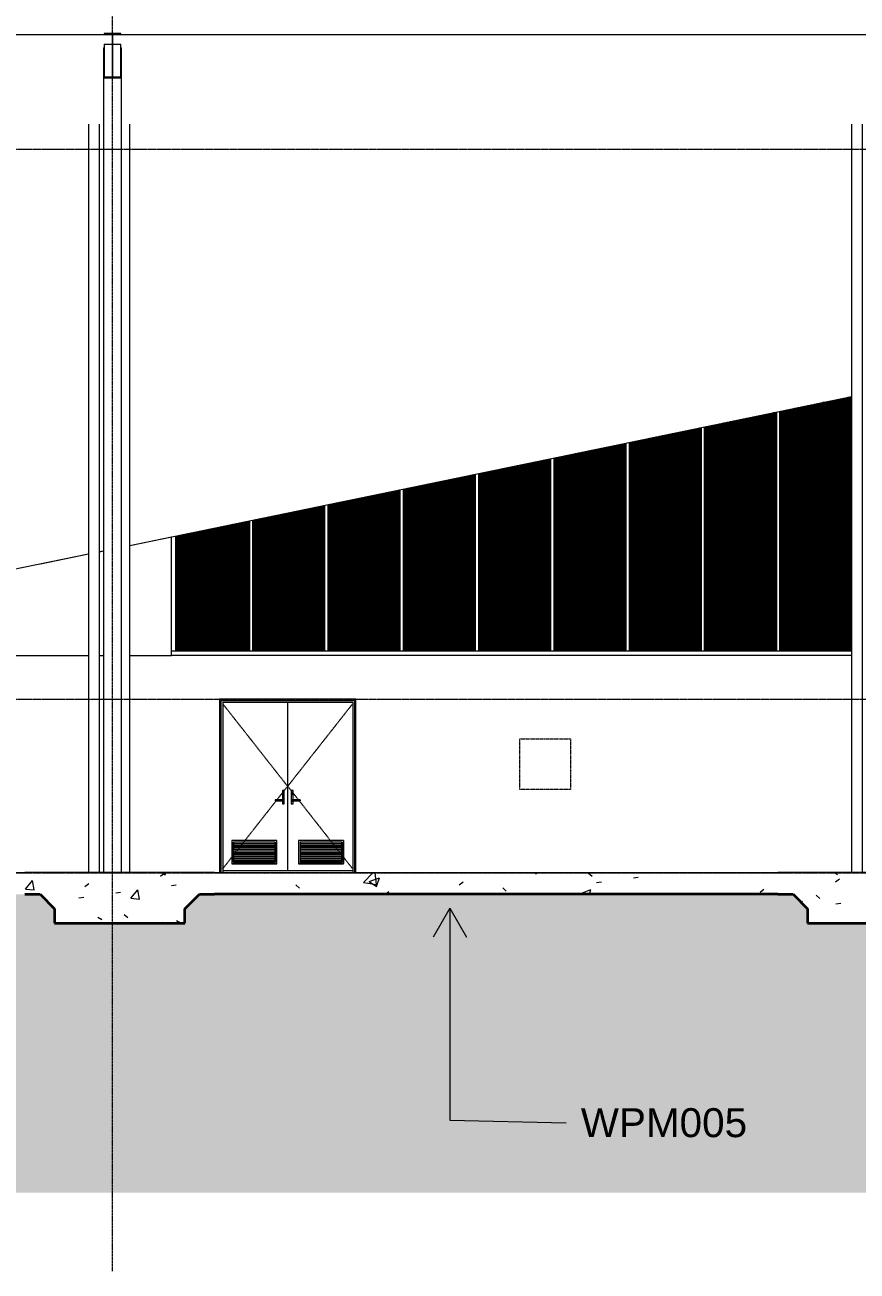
# Model space of a CAD drawing. Header units: millimetres. Extents: x 900982 to 1200730, y -305 to 27743.
# Drawn here: x 1146126 to 1157621, y -305 to 16915 of the extents above; entities that cross this region are included whole.
import ezdxf

# ---------------------------------------------------------------- set-up
doc = ezdxf.new("R2010")
doc.units = ezdxf.units.MM
for name, pattern in [('AEC_Center', [24, 12, -4, 4, -4]), ('Dash Small', [9, 3, -1.5, 3, -1.5]), ('Grid Line', [21, 12, -3, 3, -3]), ('Hidden', [6, 4, -2])]:
    doc.linetypes.add(name, pattern=pattern)
for name, color, linetype, lineweight in [('A-DETL', 90, 'Continuous', 18), ('A-DETL-GENF', 92, 'Continuous', 5), ('A-DOOR', 31, 'Continuous', 5), ('A-DOOR-FRAM', 31, 'Continuous', 5), ('A-FLOR', 192, 'Continuous', 5), ('A-FLOR-LEVL', 51, 'Continuous', 5), ('A-FLOR-PATT', 8, 'Continuous', 15), ('A-GENM', 13, 'Continuous', 5), ('A-GLAZ-CURT', 52, 'Continuous', 5), ('A-GLAZ-CWMG', 51, 'Continuous', 5), ('A-ROOF', 132, 'Continuous', 5), ('A-WALL', 113, 'Continuous', 5), ('A-WALL-PATT', 111, 'Continuous', 13), ('G-ANNO-TEXT', 231, 'Continuous', 5), ('P-SANR-FIXT', 6, 'Continuous', 5), ('P-SANR-FIXT-HDLN', 131, 'Hidden', 5), ('S-BEAM', 12, 'Continuous', 5), ('S-COLS', 52, 'Continuous', 5), ('S-GRID', 1, 'Continuous', 5)]:
    doc.layers.add(name, color=color, linetype=linetype, lineweight=lineweight)
doc.styles.add('Arial_1', font='arial.ttf', dxfattribs={"height": 400})
pattern_1 = [(50, (1073539.1, 9820.3), (1457.472, -127.512), [152.4, -1676.4]), (355, (1073539.1, 9820.3), (-281.942, 1528.454), [121.92, -1341.12]), (100.451, (1073660.5, 9809.7), (1175.541, 1400.933), [129.52, -1424.72]), (46.184, (1073539, 10226.7), (2168.632, -336.342), [228.6, -2514.6]), (96.636, (1073719.8, 10198.7), (1899.22, 1979.42), [194.28, -2137.08]), (351.184, (1073539, 10226.7), (1899.24, 1979.4), [182.88, -2011.68]), (21, (1073742.3, 10125.1), (1212.915, -818.121), [152.4, -1676.4]), (326, (1073742.3, 10125.1), (494.417, 1473.504), [121.92, -1341.12]), (71.451, (1073843.4, 10056.9), (1707.337, 655.37), [129.52, -1424.72]), (37.5, (1073539.1, 9820.3), (24.7094, 676.4402), [67.056, -1257.808, 67.056, -2640.584]), (37.5, (1073539.1, 9820.3), (24.7094, 676.4402), [-1391.92, -1294.384, 67.056, -1279.144]), (7.5, (1073539.1, 9820.3), (534.558, 801.444), [67.056, -709.168, 67.056, -1227.328, -513.08]), (7.5, (1073539.1, 9820.3), (534.558, 801.444), [-2070.608, 67.056, -446.024]), (327.5, (1073085.94, 9820.3), (1084.7275, -45.8312), [67.056, -440.944, 67.056, -3621.024]), (327.5, (1073085.94, 9820.3), (1084.7275, -45.8312), [-575.056, -1517.904, 67.056, -2036.064]), (317.5, (1072882.7, 9820.3), (1185.035, 203.414), [67.056, -593.344, 67.056, -985.52, -1493.52]), (317.5, (1072882.7, 9820.3), (1185.035, 203.414), [-1712.976, 67.056, -1426.464])]

# ---------------------------------------------------------------- blocks, each defined once
blk = doc.blocks.new('SHS-Square Hollow Section-Column - 250x250xSHS-2929213-SECTION - GRIDS 2B')
at = {"layer": 'S-COLS', "linetype": 'Hidden'}
for p, q in [((-1592188, 5202), (-1592188, 16600)), ((-1591948, 16600), (-1591948, 5202))]:
    blk.add_line(p, q, dxfattribs=at)
blk = doc.blocks.new('Structural Framing 24 - Structural Framing 1-1264814-SECTION - GRIDS 2B')
at = {"layer": 'S-BEAM', "lineweight": 13}
for p, q in [((-1591953, 16797), (-1592183, 16797)), ((-1592183, 16797), (-1592183, 16787)), ((-1592183, 16787), (-1592073, 16787)), ((-1592073, 16787), (-1592073, 16195)), ((-1592063, 16195), (-1592063, 16787)), ((-1592063, 16787), (-1591953, 16787)), ((-1591953, 16787), (-1591953, 16797)), ((-1592073, 16195), (-1592183, 16195)), ((-1592183, 16195), (-1592183, 16185)), ((-1591953, 16195), (-1592063, 16195)), ((-1591953, 16185), (-1591953, 16195)), ((-1592183, 16185), (-1591953, 16185))]:
    blk.add_line(p, q, dxfattribs=at)
at = {"layer": 'S-BEAM'}
for p, q in [((-1592183, 16648), (-1592073, 16648)), ((-1592183, 16648), (-1592183, 16195)), ((-1592063, 16648), (-1591953, 16648)), ((-1591953, 16195), (-1591953, 16648))]:
    blk.add_line(p, q, dxfattribs=at)
blk = doc.blocks.new('Downpipe - Straight - 01 - 150D-V124-SECTION - GRIDS 2B')
at = {"layer": 'P-SANR-FIXT'}
blk.add_line((-1591829, 5202), (-1591829, 15546), dxfattribs=at)
blk = doc.blocks.new('Plumbing_FHR_AAA - 500mm Dia x 240mm D-1557692-SECTION - GRIDS 2B')
at = {"layer": 'P-SANR-FIXT-HDLN'}
for p, q in [((-1586442, 7050), (-1585742, 7050)), ((-1586442, 6350), (-1586442, 7050)), ((-1585742, 7050), (-1585742, 6350)), ((-1585742, 6350), (-1586442, 6350))]:
    blk.add_line(p, q, dxfattribs=at)
blk = doc.blocks.new('X_Door-Panel-Hinge-Standard - Standard-958284-SECTION - GRIDS 2B')
at = {"layer": 'A-DOOR', "linetype": 'Dash Small'}
for p, q in [((-1589649, 6395), (-1590546, 7536)), ((-1589696, 6335), (-1589649, 6395)), ((-1589797, 6207), (-1589722, 6302)), ((-1590546, 5254), (-1589807, 6194))]:
    blk.add_line(p, q, dxfattribs=at)
at = {"layer": 'A-DOOR'}
for p, q in [((-1589649, 7555), (-1589649, 5225)), ((-1590417, 5643), (-1590419, 5645)), ((-1590419, 5645), (-1590419, 5325)), ((-1589799, 5645), (-1590419, 5645)), ((-1590417, 5327), (-1590417, 5643)), ((-1589801, 5643), (-1590417, 5643)), ((-1590397, 5623), (-1590397, 5347)), ((-1589821, 5623), (-1590397, 5623)), ((-1590395, 5601), (-1590395, 5623)), ((-1590395, 5598), (-1590395, 5601)), ((-1589823, 5601), (-1590395, 5601)), ((-1590395, 5576), (-1590395, 5598)), ((-1589823, 5598), (-1590395, 5598)), ((-1590395, 5573), (-1590395, 5576)), ((-1589823, 5576), (-1590395, 5576)), ((-1589823, 5573), (-1590395, 5573)), ((-1590395, 5551), (-1590395, 5573)), ((-1590395, 5548), (-1590395, 5551)), ((-1589823, 5551), (-1590395, 5551)), ((-1589823, 5548), (-1590395, 5548)), ((-1590395, 5525), (-1590395, 5548)), ((-1590395, 5522), (-1590395, 5525)), ((-1589823, 5525), (-1590395, 5525)), ((-1589823, 5522), (-1590395, 5522)), ((-1590395, 5500), (-1590395, 5522)), ((-1589823, 5623), (-1589823, 5601)), ((-1589823, 5601), (-1589823, 5598)), ((-1589823, 5598), (-1589823, 5576)), ((-1589823, 5576), (-1589823, 5573)), ((-1589823, 5573), (-1589823, 5551)), ((-1589823, 5551), (-1589823, 5548)), ((-1589823, 5548), (-1589823, 5525)), ((-1589823, 5525), (-1589823, 5522)), ((-1589823, 5522), (-1589823, 5500)), ((-1589821, 5347), (-1589821, 5623)), ((-1589799, 5645), (-1589801, 5643)), ((-1589801, 5643), (-1589801, 5327)), ((-1589799, 5325), (-1589799, 5645)), ((-1590397, 5347), (-1589821, 5347)), ((-1590395, 5497), (-1590395, 5500)), ((-1589823, 5500), (-1590395, 5500)), ((-1589823, 5497), (-1590395, 5497)), ((-1590395, 5475), (-1590395, 5497)), ((-1590395, 5472), (-1590395, 5475)), ((-1589823, 5475), (-1590395, 5475)), ((-1589823, 5472), (-1590395, 5472)), ((-1590395, 5450), (-1590395, 5472)), ((-1590395, 5447), (-1590395, 5450)), ((-1589823, 5450), (-1590395, 5450)), ((-1589823, 5447), (-1590395, 5447)), ((-1590395, 5425), (-1590395, 5447)), ((-1590395, 5422), (-1590395, 5425)), ((-1589823, 5425), (-1590395, 5425)), ((-1589823, 5422), (-1590395, 5422)), ((-1590395, 5399), (-1590395, 5422)), ((-1590395, 5396), (-1590395, 5399)), ((-1589823, 5399), (-1590395, 5399)), ((-1589823, 5396), (-1590395, 5396)), ((-1590395, 5374), (-1590395, 5396)), ((-1590395, 5371), (-1590395, 5374)), ((-1589823, 5374), (-1590395, 5374)), ((-1589823, 5371), (-1590395, 5371)), ((-1590395, 5349), (-1590395, 5371)), ((-1589823, 5349), (-1590395, 5349)), ((-1589823, 5500), (-1589823, 5497)), ((-1589823, 5497), (-1589823, 5475)), ((-1589823, 5475), (-1589823, 5472)), ((-1589823, 5472), (-1589823, 5450)), ((-1589823, 5450), (-1589823, 5447)), ((-1589823, 5447), (-1589823, 5425)), ((-1589823, 5425), (-1589823, 5422)), ((-1589823, 5422), (-1589823, 5399)), ((-1589823, 5399), (-1589823, 5396)), ((-1589823, 5396), (-1589823, 5374)), ((-1589823, 5374), (-1589823, 5371)), ((-1589823, 5371), (-1589823, 5349)), ((-1589649, 5225), (-1590546, 5225)), ((-1590417, 5327), (-1590419, 5325)), ((-1590419, 5325), (-1589799, 5325)), ((-1589801, 5327), (-1590417, 5327)), ((-1589801, 5327), (-1589799, 5325))]:
    blk.add_line(p, q, dxfattribs=at)
blk = doc.blocks.new('X_Door-Panel-Hinge-Standard - Standard-958351-SECTION - GRIDS 2B')
at = {"layer": 'A-DOOR'}
for p, q in [((-1589647, 5225), (-1589647, 7555)), ((-1589495, 5643), (-1589497, 5645)), ((-1589497, 5645), (-1589497, 5325)), ((-1588877, 5645), (-1589497, 5645)), ((-1589495, 5327), (-1589495, 5643)), ((-1588879, 5643), (-1589495, 5643)), ((-1589475, 5623), (-1589475, 5347)), ((-1588899, 5623), (-1589475, 5623)), ((-1589473, 5601), (-1589473, 5623)), ((-1589473, 5598), (-1589473, 5601)), ((-1588901, 5601), (-1589473, 5601)), ((-1589473, 5576), (-1589473, 5598)), ((-1588901, 5598), (-1589473, 5598)), ((-1589473, 5573), (-1589473, 5576)), ((-1588901, 5576), (-1589473, 5576)), ((-1588901, 5573), (-1589473, 5573)), ((-1589473, 5551), (-1589473, 5573)), ((-1589473, 5548), (-1589473, 5551)), ((-1588901, 5551), (-1589473, 5551)), ((-1588901, 5548), (-1589473, 5548)), ((-1589473, 5525), (-1589473, 5548)), ((-1589473, 5522), (-1589473, 5525)), ((-1588901, 5525), (-1589473, 5525)), ((-1588901, 5522), (-1589473, 5522)), ((-1589473, 5500), (-1589473, 5522)), ((-1588901, 5623), (-1588901, 5601)), ((-1588901, 5601), (-1588901, 5598)), ((-1588901, 5598), (-1588901, 5576)), ((-1588901, 5576), (-1588901, 5573)), ((-1588901, 5573), (-1588901, 5551)), ((-1588901, 5551), (-1588901, 5548)), ((-1588901, 5548), (-1588901, 5525)), ((-1588901, 5525), (-1588901, 5522)), ((-1588901, 5522), (-1588901, 5500)), ((-1588899, 5347), (-1588899, 5623)), ((-1588877, 5645), (-1588879, 5643)), ((-1588879, 5643), (-1588879, 5327)), ((-1588877, 5325), (-1588877, 5645)), ((-1589475, 5347), (-1588899, 5347)), ((-1589473, 5497), (-1589473, 5500)), ((-1588901, 5500), (-1589473, 5500)), ((-1588901, 5497), (-1589473, 5497)), ((-1589473, 5475), (-1589473, 5497)), ((-1589473, 5472), (-1589473, 5475)), ((-1588901, 5475), (-1589473, 5475)), ((-1588901, 5472), (-1589473, 5472)), ((-1589473, 5450), (-1589473, 5472)), ((-1589473, 5447), (-1589473, 5450)), ((-1588901, 5450), (-1589473, 5450)), ((-1588901, 5447), (-1589473, 5447)), ((-1589473, 5425), (-1589473, 5447)), ((-1589473, 5422), (-1589473, 5425)), ((-1588901, 5425), (-1589473, 5425)), ((-1588901, 5422), (-1589473, 5422)), ((-1589473, 5399), (-1589473, 5422)), ((-1589473, 5396), (-1589473, 5399)), ((-1588901, 5399), (-1589473, 5399)), ((-1588901, 5396), (-1589473, 5396)), ((-1589473, 5374), (-1589473, 5396)), ((-1589473, 5371), (-1589473, 5374)), ((-1588901, 5374), (-1589473, 5374)), ((-1588901, 5371), (-1589473, 5371)), ((-1589473, 5349), (-1589473, 5371)), ((-1588901, 5349), (-1589473, 5349)), ((-1588901, 5500), (-1588901, 5497)), ((-1588901, 5497), (-1588901, 5475)), ((-1588901, 5475), (-1588901, 5472)), ((-1588901, 5472), (-1588901, 5450)), ((-1588901, 5450), (-1588901, 5447)), ((-1588901, 5447), (-1588901, 5425)), ((-1588901, 5425), (-1588901, 5422)), ((-1588901, 5422), (-1588901, 5399)), ((-1588901, 5399), (-1588901, 5396)), ((-1588901, 5396), (-1588901, 5374)), ((-1588901, 5374), (-1588901, 5371)), ((-1588901, 5371), (-1588901, 5349)), ((-1588750, 5225), (-1589647, 5225)), ((-1589497, 5325), (-1589495, 5327)), ((-1589497, 5325), (-1588877, 5325)), ((-1588879, 5327), (-1589495, 5327)), ((-1588877, 5325), (-1588879, 5327))]:
    blk.add_line(p, q, dxfattribs=at)
at = {"layer": 'A-DOOR', "linetype": 'Dash Small'}
for p, q in [((-1589647, 6395), (-1588749, 7536)), ((-1589599, 6335), (-1589647, 6395)), ((-1589499, 6207), (-1589574, 6302)), ((-1588750, 5254), (-1589488, 6194))]:
    blk.add_line(p, q, dxfattribs=at)
blk = doc.blocks.new('X_Door-Frame-Metal - Standard-2852210-SECTION - GRIDS 2B')
at = {"layer": 'A-DOOR-FRAM'}
for p, q in [((-1590591, 7600), (-1590591, 5200)), ((-1588705, 7600), (-1590591, 7600)), ((-1590571, 7580), (-1590571, 5200)), ((-1590571, 7580), (-1588725, 7580)), ((-1588725, 7580), (-1588725, 5200)), ((-1588705, 5200), (-1588705, 7600)), ((-1590546, 7555), (-1590546, 5200)), ((-1590546, 7555), (-1588750, 7555)), ((-1588750, 7555), (-1588750, 5200))]:
    blk.add_line(p, q, dxfattribs=at)
blk = doc.blocks.new('X_Door-Handle-Lockwood 4800 Series Lever - Standard-764996-SECTION - GRIDS 2B')
at = {"layer": 'A-DOOR'}
for p, q in [((-1589736, 6208), (-1589787, 6208)), ((-1589722, 6334), (-1589722, 6208)), ((-1589697, 6335), (-1589721, 6335)), ((-1589719, 6303), (-1589719, 6291)), ((-1589699, 6291), (-1589699, 6303)), ((-1589696, 6151), (-1589696, 6334)), ((-1589787, 6192), (-1589736, 6192)), ((-1589722, 6192), (-1589722, 6151)), ((-1589721, 6150), (-1589697, 6150))]:
    blk.add_line(p, q, dxfattribs=at)
at = {"layer": 'A-DOOR', "flags": 128}
for points in [[(-1589787, 6208), (-1589788, 6208), (-1589789, 6208), (-1589790, 6208), (-1589791, 6208), (-1589792, 6208), (-1589793, 6208), (-1589794, 6208), (-1589795, 6208), (-1589796, 6208), (-1589797, 6208), (-1589798, 6208), (-1589799, 6208), (-1589800, 6208), (-1589801, 6208), (-1589802, 6208), (-1589803, 6208), (-1589804, 6208), (-1589804, 6208), (-1589805, 6208), (-1589806, 6208), (-1589807, 6208), (-1589807, 6208), (-1589808, 6208), (-1589809, 6208), (-1589809, 6208), (-1589810, 6208), (-1589810, 6208), (-1589811, 6208), (-1589811, 6208), (-1589812, 6208), (-1589812, 6208), (-1589813, 6208), (-1589813, 6208), (-1589813, 6208), (-1589813, 6208), (-1589813, 6208), (-1589814, 6208), (-1589814, 6208), (-1589814, 6208)], [(-1589709, 6208), (-1589709, 6208), (-1589709, 6208), (-1589709, 6208), (-1589709, 6208), (-1589709, 6208), (-1589709, 6208), (-1589710, 6208), (-1589710, 6208), (-1589710, 6208), (-1589711, 6208), (-1589711, 6208), (-1589712, 6208), (-1589712, 6208), (-1589713, 6208), (-1589713, 6208), (-1589714, 6208), (-1589715, 6208), (-1589715, 6208), (-1589716, 6208), (-1589717, 6208), (-1589718, 6208), (-1589718, 6208), (-1589719, 6208), (-1589720, 6208), (-1589721, 6208), (-1589722, 6208), (-1589723, 6208), (-1589724, 6208), (-1589725, 6208), (-1589726, 6208), (-1589727, 6208), (-1589728, 6208), (-1589729, 6208), (-1589730, 6208), (-1589731, 6208), (-1589732, 6208), (-1589733, 6208), (-1589734, 6208), (-1589735, 6208), (-1589736, 6208)], [(-1589709, 6208), (-1589708, 6208), (-1589708, 6208), (-1589708, 6208), (-1589707, 6208), (-1589707, 6208), (-1589707, 6208), (-1589706, 6208), (-1589706, 6208), (-1589706, 6207), (-1589706, 6207), (-1589705, 6207), (-1589705, 6207), (-1589705, 6207), (-1589704, 6207), (-1589704, 6207), (-1589704, 6206), (-1589704, 6206), (-1589703, 6206), (-1589703, 6206), (-1589703, 6206), (-1589703, 6205), (-1589702, 6205), (-1589702, 6205), (-1589702, 6205), (-1589702, 6204), (-1589702, 6204), (-1589702, 6204), (-1589701, 6203), (-1589701, 6203), (-1589701, 6203), (-1589701, 6203), (-1589701, 6202), (-1589701, 6202), (-1589701, 6202), (-1589701, 6201), (-1589701, 6201), (-1589701, 6201), (-1589701, 6200), (-1589701, 6200), (-1589701, 6200)], [(-1589701, 6200), (-1589701, 6200), (-1589701, 6199), (-1589701, 6199), (-1589701, 6199), (-1589701, 6198), (-1589701, 6198), (-1589701, 6198), (-1589701, 6197), (-1589701, 6197), (-1589701, 6197), (-1589701, 6197), (-1589702, 6196), (-1589702, 6196), (-1589702, 6196), (-1589702, 6195), (-1589702, 6195), (-1589702, 6195), (-1589703, 6195), (-1589703, 6194), (-1589703, 6194), (-1589703, 6194), (-1589704, 6194), (-1589704, 6194), (-1589704, 6193), (-1589704, 6193), (-1589705, 6193), (-1589705, 6193), (-1589705, 6193), (-1589705, 6193), (-1589706, 6193), (-1589706, 6192), (-1589706, 6192), (-1589707, 6192), (-1589707, 6192), (-1589707, 6192), (-1589708, 6192), (-1589708, 6192), (-1589708, 6192), (-1589709, 6192), (-1589709, 6192)], [(-1589814, 6192), (-1589814, 6192), (-1589814, 6192), (-1589813, 6192), (-1589813, 6192), (-1589813, 6192), (-1589813, 6192), (-1589813, 6192), (-1589812, 6192), (-1589812, 6192), (-1589812, 6192), (-1589811, 6192), (-1589811, 6192), (-1589810, 6192), (-1589810, 6192), (-1589809, 6192), (-1589808, 6192), (-1589808, 6192), (-1589807, 6192), (-1589806, 6192), (-1589805, 6192), (-1589805, 6192), (-1589804, 6192), (-1589803, 6192), (-1589802, 6192), (-1589801, 6192), (-1589800, 6192), (-1589799, 6192), (-1589798, 6192), (-1589797, 6192), (-1589796, 6192), (-1589795, 6192), (-1589794, 6192), (-1589793, 6192), (-1589792, 6192), (-1589791, 6192), (-1589790, 6192), (-1589789, 6192), (-1589788, 6192), (-1589787, 6192), (-1589787, 6192)], [(-1589736, 6192), (-1589735, 6192), (-1589733, 6192), (-1589732, 6192), (-1589731, 6192), (-1589730, 6192), (-1589729, 6192), (-1589728, 6192), (-1589727, 6192), (-1589726, 6192), (-1589725, 6192), (-1589724, 6192), (-1589723, 6192), (-1589722, 6192), (-1589721, 6192), (-1589720, 6192), (-1589720, 6192), (-1589719, 6192), (-1589718, 6192), (-1589717, 6192), (-1589716, 6192), (-1589716, 6192), (-1589715, 6192), (-1589714, 6192), (-1589714, 6192), (-1589713, 6192), (-1589712, 6192), (-1589712, 6192), (-1589711, 6192), (-1589711, 6192), (-1589710, 6192), (-1589710, 6192), (-1589710, 6192), (-1589709, 6192), (-1589709, 6192), (-1589709, 6192), (-1589709, 6192), (-1589709, 6192), (-1589709, 6192), (-1589709, 6192)]]:
    blk.add_lwpolyline(points, dxfattribs=at)
at = {"layer": 'A-DOOR'}
for centre, radius, start, end in [((-1589814, 6200), 8, 90, 270), ((-1589814, 6200), 8, 90, 180), ((-1589814, 6200), 8, 180, 269.9999), ((-1589721, 6334), 1, 90, 180), ((-1589709, 6303), 10, 360, 180), ((-1589709, 6291), 10, 180, 0), ((-1589709, 6291), 10, 195, 210), ((-1589709, 6200), 10, 0, 135), ((-1589709, 6200), 10, 225, 0), ((-1589709, 6303), 10, 0, 120), ((-1589709, 6291), 10, 240, 300), ((-1589709, 6200), 8, 90, 120), ((-1589709, 6200), 8, 270, 90), ((-1589709, 6200), 8, 360, 89.9999), ((-1589709, 6200), 8, 270, 0), ((-1589709, 6291), 10, 315, 0), ((-1589709, 6303), 10, 0, 15), ((-1589709, 6303), 10, 0, 15), ((-1589697, 6334), 1, 0, 90), ((-1589721, 6151), 1, 180, 270), ((-1589709, 6200), 8, 240, 269.9999), ((-1589697, 6151), 1, 270, 0)]:
    blk.add_arc(centre, radius, start, end, dxfattribs=at)
blk = doc.blocks.new('X_Door-Handle-Lockwood 4800 Series Lever - Standard-765406-SECTION - GRIDS 2B')
at = {"layer": 'A-DOOR'}
for p, q in [((-1589600, 6334), (-1589600, 6151)), ((-1589575, 6335), (-1589599, 6335)), ((-1589597, 6303), (-1589597, 6291)), ((-1589577, 6291), (-1589577, 6303)), ((-1589574, 6208), (-1589574, 6334)), ((-1589509, 6208), (-1589560, 6208)), ((-1589599, 6150), (-1589575, 6150)), ((-1589574, 6151), (-1589574, 6192)), ((-1589560, 6192), (-1589509, 6192))]:
    blk.add_line(p, q, dxfattribs=at)
at = {"layer": 'A-DOOR', "flags": 128}
for points in [[(-1589560, 6208), (-1589561, 6208), (-1589562, 6208), (-1589563, 6208), (-1589564, 6208), (-1589565, 6208), (-1589566, 6208), (-1589567, 6208), (-1589568, 6208), (-1589569, 6208), (-1589570, 6208), (-1589571, 6208), (-1589572, 6208), (-1589573, 6208), (-1589574, 6208), (-1589575, 6208), (-1589576, 6208), (-1589577, 6208), (-1589577, 6208), (-1589578, 6208), (-1589579, 6208), (-1589580, 6208), (-1589580, 6208), (-1589581, 6208), (-1589582, 6208), (-1589582, 6208), (-1589583, 6208), (-1589583, 6208), (-1589584, 6208), (-1589584, 6208), (-1589585, 6208), (-1589585, 6208), (-1589586, 6208), (-1589586, 6208), (-1589586, 6208), (-1589586, 6208), (-1589586, 6208), (-1589587, 6208), (-1589587, 6208), (-1589587, 6208)], [(-1589482, 6208), (-1589482, 6208), (-1589482, 6208), (-1589482, 6208), (-1589482, 6208), (-1589482, 6208), (-1589482, 6208), (-1589483, 6208), (-1589483, 6208), (-1589483, 6208), (-1589484, 6208), (-1589484, 6208), (-1589485, 6208), (-1589485, 6208), (-1589486, 6208), (-1589486, 6208), (-1589487, 6208), (-1589488, 6208), (-1589488, 6208), (-1589489, 6208), (-1589490, 6208), (-1589491, 6208), (-1589491, 6208), (-1589492, 6208), (-1589493, 6208), (-1589494, 6208), (-1589495, 6208), (-1589496, 6208), (-1589497, 6208), (-1589498, 6208), (-1589499, 6208), (-1589500, 6208), (-1589501, 6208), (-1589502, 6208), (-1589503, 6208), (-1589504, 6208), (-1589505, 6208), (-1589506, 6208), (-1589507, 6208), (-1589508, 6208), (-1589509, 6208)], [(-1589482, 6208), (-1589481, 6208), (-1589481, 6208), (-1589481, 6208), (-1589480, 6208), (-1589480, 6208), (-1589480, 6208), (-1589479, 6208), (-1589479, 6208), (-1589479, 6207), (-1589479, 6207), (-1589478, 6207), (-1589478, 6207), (-1589478, 6207), (-1589477, 6207), (-1589477, 6207), (-1589477, 6206), (-1589477, 6206), (-1589476, 6206), (-1589476, 6206), (-1589476, 6206), (-1589476, 6205), (-1589475, 6205), (-1589475, 6205), (-1589475, 6205), (-1589475, 6204), (-1589475, 6204), (-1589475, 6204), (-1589474, 6203), (-1589474, 6203), (-1589474, 6203), (-1589474, 6203), (-1589474, 6202), (-1589474, 6202), (-1589474, 6202), (-1589474, 6201), (-1589474, 6201), (-1589474, 6201), (-1589474, 6200), (-1589474, 6200), (-1589474, 6200)], [(-1589474, 6200), (-1589474, 6200), (-1589474, 6199), (-1589474, 6199), (-1589474, 6199), (-1589474, 6198), (-1589474, 6198), (-1589474, 6198), (-1589474, 6197), (-1589474, 6197), (-1589474, 6197), (-1589474, 6197), (-1589475, 6196), (-1589475, 6196), (-1589475, 6196), (-1589475, 6195), (-1589475, 6195), (-1589475, 6195), (-1589476, 6195), (-1589476, 6194), (-1589476, 6194), (-1589476, 6194), (-1589477, 6194), (-1589477, 6194), (-1589477, 6193), (-1589477, 6193), (-1589478, 6193), (-1589478, 6193), (-1589478, 6193), (-1589478, 6193), (-1589479, 6193), (-1589479, 6192), (-1589479, 6192), (-1589480, 6192), (-1589480, 6192), (-1589480, 6192), (-1589481, 6192), (-1589481, 6192), (-1589481, 6192), (-1589482, 6192), (-1589482, 6192)], [(-1589587, 6192), (-1589587, 6192), (-1589587, 6192), (-1589586, 6192), (-1589586, 6192), (-1589586, 6192), (-1589586, 6192), (-1589586, 6192), (-1589585, 6192), (-1589585, 6192), (-1589585, 6192), (-1589584, 6192), (-1589584, 6192), (-1589583, 6192), (-1589583, 6192), (-1589582, 6192), (-1589581, 6192), (-1589581, 6192), (-1589580, 6192), (-1589579, 6192), (-1589578, 6192), (-1589578, 6192), (-1589577, 6192), (-1589576, 6192), (-1589575, 6192), (-1589574, 6192), (-1589573, 6192), (-1589572, 6192), (-1589571, 6192), (-1589570, 6192), (-1589569, 6192), (-1589568, 6192), (-1589567, 6192), (-1589566, 6192), (-1589565, 6192), (-1589564, 6192), (-1589563, 6192), (-1589562, 6192), (-1589561, 6192), (-1589560, 6192), (-1589560, 6192)], [(-1589509, 6192), (-1589508, 6192), (-1589506, 6192), (-1589505, 6192), (-1589504, 6192), (-1589503, 6192), (-1589502, 6192), (-1589501, 6192), (-1589500, 6192), (-1589499, 6192), (-1589498, 6192), (-1589497, 6192), (-1589496, 6192), (-1589495, 6192), (-1589494, 6192), (-1589493, 6192), (-1589493, 6192), (-1589492, 6192), (-1589491, 6192), (-1589490, 6192), (-1589489, 6192), (-1589489, 6192), (-1589488, 6192), (-1589487, 6192), (-1589487, 6192), (-1589486, 6192), (-1589485, 6192), (-1589485, 6192), (-1589484, 6192), (-1589484, 6192), (-1589483, 6192), (-1589483, 6192), (-1589483, 6192), (-1589482, 6192), (-1589482, 6192), (-1589482, 6192), (-1589482, 6192), (-1589482, 6192), (-1589482, 6192), (-1589482, 6192)]]:
    blk.add_lwpolyline(points, dxfattribs=at)
at = {"layer": 'A-DOOR'}
for centre, radius, start, end in [((-1589599, 6334), 1, 90, 180), ((-1589587, 6303), 10, 0, 180), ((-1589587, 6303), 10, 60, 180), ((-1589587, 6303), 10, 165, 180), ((-1589587, 6303), 10, 165, 180), ((-1589587, 6291), 10, 180, 0), ((-1589587, 6291), 10, 180, 225), ((-1589587, 6200), 10, 45, 180), ((-1589587, 6200), 10, 180, 315), ((-1589587, 6200), 8, 90, 270), ((-1589587, 6200), 8, 90, 180), ((-1589587, 6200), 8, 180, 269.9999), ((-1589587, 6291), 10, 240, 300), ((-1589587, 6200), 8, 60, 89.9999), ((-1589587, 6303), 10, 0, 30), ((-1589587, 6291), 10, 330, 345), ((-1589587, 6303), 10, 0, 15), ((-1589587, 6303), 10, 0, 15), ((-1589575, 6334), 1, 0, 90), ((-1589482, 6200), 8, 270, 90), ((-1589482, 6200), 8, 360, 89.9999), ((-1589482, 6200), 8, 270, 0), ((-1589599, 6151), 1, 180, 270), ((-1589587, 6200), 8, 270, 300), ((-1589575, 6151), 1, 270, 0)]:
    blk.add_arc(centre, radius, start, end, dxfattribs=at)
blk = doc.blocks.new('Downpipe - Straight - 01 - 150D-V127-SECTION - GRIDS 2B')
at = {"layer": 'P-SANR-FIXT'}
for p, q in [((-1592399, 15546), (-1592399, 5202)), ((-1592249, 5202), (-1592249, 15546))]:
    blk.add_line(p, q, dxfattribs=at)
blk = doc.blocks.new('Downpipe - Straight - 01 - 150D-V128-SECTION - GRIDS 2B')
at = {"layer": 'P-SANR-FIXT'}
for p, q in [((-1581859, 15546), (-1581859, 5202)), ((-1581709, 5202), (-1581709, 15546))]:
    blk.add_line(p, q, dxfattribs=at)
blk = doc.blocks.new('MulticellPanel_Polycarbonate_Danpal_1040w - Grey-2874737-SECTION - GRIDS 2B')
at = {"layer": 'A-GENM'}
h = blk.add_hatch(dxfattribs=at)
h.set_pattern_fill('FP_77', color=256, style=0, pattern_type=2)
h.set_pattern_definition([(90, (-1590696.647, 9956.646), (15, -9e-16), [])])
h.paths.add_polyline_path([(-1591193, 8260), (-1590178, 8260), (-1590178, 10064), (-1591193, 9854), (-1591193, 8425)])
blk = doc.blocks.new('Rectangular Mullion - Frame_Framed Facade_Danpal_DPANMF BT1-1262948-SECTION - GRIDS 2B')
at = {"layer": 'A-GLAZ-CWMG'}
blk.add_line((-1590153, 8260), (-1591253, 8260), dxfattribs=at)
blk = doc.blocks.new('MulticellPanel_Polycarbonate_Danpal_1040w - Grey-V148-SECTION - GRIDS 2B')
at = {"layer": 'A-GENM'}
h = blk.add_hatch(dxfattribs=at)
h.set_pattern_fill('FP_78', color=256, style=0, pattern_type=2)
h.set_pattern_definition([(90, (-1589633.293, 9956.646), (15, -9e-16), [])])
h.paths.add_polyline_path([(-1590129, 8260), (-1589138, 8260), (-1589138, 10278), (-1590129, 10074), (-1590129, 8338)])
blk = doc.blocks.new('MulticellPanel_Polycarbonate_Danpal_1040w - Grey-V149-SECTION - GRIDS 2B')
at = {"layer": 'A-GENM'}
h = blk.add_hatch(dxfattribs=at)
h.set_pattern_fill('FP_79', color=256, style=0, pattern_type=2)
h.set_pattern_definition([(90, (-1588593.293, 9956.646), (15, -9e-16), [])])
h.paths.add_polyline_path([(-1589089, 8260), (-1588098, 8260), (-1588098, 10493), (-1589089, 10289), (-1589089, 8338)])
blk = doc.blocks.new('MulticellPanel_Polycarbonate_Danpal_1040w - Grey-V150-SECTION - GRIDS 2B')
at = {"layer": 'A-GENM'}
h = blk.add_hatch(dxfattribs=at)
h.set_pattern_fill('FP_80', color=256, style=0, pattern_type=2)
h.set_pattern_definition([(90, (-1587553.293, 9956.646), (15, -9e-16), [])])
h.paths.add_polyline_path([(-1588049, 8260), (-1587058, 8260), (-1587058, 10708), (-1588049, 10503), (-1588049, 8338)])
blk = doc.blocks.new('MulticellPanel_Polycarbonate_Danpal_1040w - Grey-V151-SECTION - GRIDS 2B')
at = {"layer": 'A-GENM'}
h = blk.add_hatch(dxfattribs=at)
h.set_pattern_fill('FP_81', color=256, style=0, pattern_type=2)
h.set_pattern_definition([(90, (-1586513.293, 9956.646), (15, -9e-16), [])])
h.paths.add_polyline_path([(-1587009, 8260), (-1586018, 8260), (-1586018, 10923), (-1587009, 10718), (-1587009, 8338)])
blk = doc.blocks.new('MulticellPanel_Polycarbonate_Danpal_1040w - Grey-V152-SECTION - GRIDS 2B')
at = {"layer": 'A-GENM'}
h = blk.add_hatch(dxfattribs=at)
h.set_pattern_fill('FP_82', color=256, style=0, pattern_type=2)
h.set_pattern_definition([(90, (-1585473.293, 9956.646), (15, -9e-16), [])])
h.paths.add_polyline_path([(-1584978, 8260), (-1584978, 11138), (-1585969, 10933), (-1585969, 8260), (-1585085, 8260)])
blk = doc.blocks.new('MulticellPanel_Polycarbonate_Danpal_1040w - Grey-V153-SECTION - GRIDS 2B')
at = {"layer": 'A-GENM'}
h = blk.add_hatch(dxfattribs=at)
h.set_pattern_fill('FP_83', color=256, style=0, pattern_type=2)
h.set_pattern_definition([(90, (-1584433.293, 9956.646), (15, -9e-16), [])])
h.paths.add_polyline_path([(-1584929, 8260), (-1583938, 8260), (-1583938, 11353), (-1584929, 11148), (-1584929, 8425)])
blk = doc.blocks.new('MulticellPanel_Polycarbonate_Danpal_1040w - Grey-V154-SECTION - GRIDS 2B')
at = {"layer": 'A-GENM'}
h = blk.add_hatch(dxfattribs=at)
h.set_pattern_fill('FP_84', color=256, style=0, pattern_type=2)
h.set_pattern_definition([(90, (-1583393.293, 9956.646), (15, -9e-16), [])])
h.paths.add_polyline_path([(-1582949, 8260), (-1582898, 8260), (-1582898, 11568), (-1583889, 11363), (-1583889, 8260), (-1583091, 8260)])
blk = doc.blocks.new('MulticellPanel_Polycarbonate_Danpal_1040w - Grey-V155-SECTION - GRIDS 2B')
at = {"layer": 'A-GENM'}
h = blk.add_hatch(dxfattribs=at)
h.set_pattern_fill('FP_85', color=256, style=0, pattern_type=2)
h.set_pattern_definition([(90, (-1582353.293, 9956.646), (15, -9e-16), [])])
h.paths.add_polyline_path([(-1582849, 8260), (-1581858, 8260), (-1581858, 11700), (-1582260, 11700), (-1582849, 11578), (-1582849, 8338)])
blk.add_line((-1582260, 11700), (-1581858, 11700), dxfattribs=at)
blk = doc.blocks.new('Rectangular Mullion - Frame_Framed Facade_Danpal_DPANMF BT1-1113569-SECTION - GRIDS 2B')
at = {"layer": 'A-GLAZ-CWMG'}
blk.add_line((-1578995, 5260), (-1580035, 5260), dxfattribs=at)
blk = doc.blocks.new('Rectangular Mullion - Frame_Framed Facade_Danpal_DPANMF BT1-V156-SECTION - GRIDS 2B')
at = {"layer": 'A-GLAZ-CWMG'}
blk.add_line((-1581858, 8260), (-1582873, 8260), dxfattribs=at)
blk = doc.blocks.new('Rectangular Mullion - Mullion_FramedFacade_Danpal_DPAEC50-1262938-SECTION - GRIDS 2B')
at = {"layer": 'A-GLAZ-CWMG'}
for p, q in [((-1590178, 10064), (-1590178, 8260)), ((-1590129, 8260), (-1590129, 10074))]:
    blk.add_line(p, q, dxfattribs=at)
blk = doc.blocks.new('Rectangular Mullion - Mullion_FramedFacade_Danpal_DPAEC50-V157-SECTION - GRIDS 2B')
at = {"layer": 'A-GLAZ-CWMG'}
for p, q in [((-1589138, 10278), (-1589138, 8260)), ((-1589089, 8260), (-1589089, 10289))]:
    blk.add_line(p, q, dxfattribs=at)
blk = doc.blocks.new('Rectangular Mullion - Mullion_FramedFacade_Danpal_DPAEC50-V158-SECTION - GRIDS 2B')
at = {"layer": 'A-GLAZ-CWMG'}
for p, q in [((-1588098, 10493), (-1588098, 8260)), ((-1588049, 8260), (-1588049, 10503))]:
    blk.add_line(p, q, dxfattribs=at)
blk = doc.blocks.new('Rectangular Mullion - Mullion_FramedFacade_Danpal_DPAEC50-V159-SECTION - GRIDS 2B')
at = {"layer": 'A-GLAZ-CWMG'}
for p, q in [((-1587058, 10708), (-1587058, 8260)), ((-1587009, 8260), (-1587009, 10718))]:
    blk.add_line(p, q, dxfattribs=at)
blk = doc.blocks.new('Rectangular Mullion - Mullion_FramedFacade_Danpal_DPAEC50-V160-SECTION - GRIDS 2B')
at = {"layer": 'A-GLAZ-CWMG'}
for p, q in [((-1586018, 10923), (-1586018, 8260)), ((-1585969, 8260), (-1585969, 10933))]:
    blk.add_line(p, q, dxfattribs=at)
blk = doc.blocks.new('Rectangular Mullion - Mullion_FramedFacade_Danpal_DPAEC50-V161-SECTION - GRIDS 2B')
at = {"layer": 'A-GLAZ-CWMG'}
for p, q in [((-1584978, 11138), (-1584978, 8260)), ((-1584929, 8260), (-1584929, 11148))]:
    blk.add_line(p, q, dxfattribs=at)
blk = doc.blocks.new('Rectangular Mullion - Mullion_FramedFacade_Danpal_DPAEC50-V162-SECTION - GRIDS 2B')
at = {"layer": 'A-GLAZ-CWMG'}
for p, q in [((-1583938, 11353), (-1583938, 8260)), ((-1583889, 8260), (-1583889, 11363))]:
    blk.add_line(p, q, dxfattribs=at)
blk = doc.blocks.new('Rectangular Mullion - Mullion_FramedFacade_Danpal_DPAEC50-V163-SECTION - GRIDS 2B')
at = {"layer": 'A-GLAZ-CWMG'}
for p, q in [((-1582898, 11568), (-1582898, 8260)), ((-1582849, 8260), (-1582849, 11578))]:
    blk.add_line(p, q, dxfattribs=at)
blk = doc.blocks.new('MulticellPanel_Polycarbonate_Danpal_1040w - Grey-V164-SECTION - GRIDS 2B')
at = {"layer": 'A-GENM'}
h = blk.add_hatch(dxfattribs=at)
h.set_pattern_fill('FP_87', color=256, style=0, pattern_type=2)
h.set_pattern_definition([(90, (-1582353.293, 11869.728), (15, -9e-16), [])])
h.paths.add_polyline_path([(-1581880, 11700), (-1581858, 11700), (-1581858, 11783), (-1582260, 11700), (-1581952, 11700)])
blk.add_line((-1581858, 11700), (-1582260, 11700), dxfattribs=at)
blk = doc.blocks.new('Rectangular Mullion - Frame_Framed Facade_Danpal_DPANMF BT1-1262946-SECTION - GRIDS 2B')
at = {"layer": 'A-GLAZ-CWMG'}
for p, q in [((-1591253, 9836), (-1591253, 9841)), ((-1591193, 8260), (-1591193, 9854)), ((-1591193, 8260), (-1591253, 8260))]:
    blk.add_line(p, q, dxfattribs=at)

msp = doc.modelspace()

# ---------------------------------------------------------------- hatches: boundary and pattern name
at = {"layer": 'A-DETL-GENF'}
h = msp.add_hatch(dxfattribs=at)
h.set_pattern_fill('FP_61', style=0, pattern_type=2)
h.set_pattern_definition(pattern_1)
h.paths.add_polyline_path([(1163876, 4502), (1163876, 5202), (1161666, 5202), (1161666, 4902), (1161876, 4902), (1162076, 4702), (1162076, 4502), (1163436, 4502)])
h.paths.add_polyline_path([(1157738, 4502), (1158736, 4502), (1158736, 4702), (1158936, 4902), (1159146, 4902), (1159146, 5202), (1156526, 5202), (1156526, 4902), (1156736, 4902), (1156936, 4702), (1156936, 4502)])
h.paths.add_polyline_path([(1146536, 4502), (1148336, 4502), (1148336, 4702), (1148536, 4902), (1148746, 4902), (1148746, 5202), (1146126, 5202), (1146126, 4902), (1146336, 4902), (1146536, 4702)])
h.paths.add_polyline_path([(1137636, 4502), (1137636, 4702), (1137836, 4902), (1138046, 4902), (1138046, 5202), (1135426, 5202), (1135426, 4902), (1135636, 4902), (1135836, 4702), (1135836, 4502), (1137225, 4502)])
h = msp.add_hatch(dxfattribs=at)
h.set_pattern_fill('FP_89', color=9, style=0, pattern_type=2)
h.set_pattern_definition([(135, (1073539.1, 9908.7), (-707.1068, 6e-14), [500, -500]), (135, (1073671.66, 10041.27), (-707.1068, 6e-14), [500, -500]), (135, (1073804.24, 10173.85), (-707.1068, 6e-14), [500, -500]), (45, (1073539.1, 9820.3), (0, 707.1068), [500, -500]), (45, (1073671.66, 9687.7), (0, 707.1068), [500, -500]), (45, (1073804.24, 9555.13), (0, 707.1068), [500, -500])])
h.paths.add_polyline_path([(1132667, 781), (1169133, 781), (1169133, 4902), (1163876, 4902), (1163876, 4502), (1162076, 4502), (1162076, 4702), (1161876, 4902), (1158936, 4902), (1158736, 4702), (1158736, 4502), (1156936, 4502), (1156936, 4702), (1156736, 4902), (1148536, 4902), (1148336, 4702), (1148336, 4502), (1146536, 4502), (1146536, 4702), (1146336, 4902), (1137836, 4902), (1137636, 4702), (1137636, 4502), (1135836, 4502), (1135836, 4702), (1135636, 4902), (1132667, 4902), (1132667, 984)])
at = {"layer": 'A-FLOR-PATT', "lineweight": 5}
h = msp.add_hatch(dxfattribs=at)
h.set_pattern_fill('FP_61', color=256, style=0, pattern_type=2)
h.set_pattern_definition(pattern_1)
h.paths.add_polyline_path([(1132669, 4902), (1135426, 4902), (1135426, 5200), (1132669, 5200), (1132669, 4950)])
h.paths.add_polyline_path([(1148746, 4902), (1156526, 4902), (1156526, 5200), (1148746, 5200), (1148746, 4950)])
h.paths.add_polyline_path([(1138046, 4902), (1146126, 4902), (1146126, 5200), (1138046, 5200), (1138046, 4923)])
h.paths.add_polyline_path([(1161666, 4902), (1161666, 5200), (1159146, 5200), (1159146, 4902), (1161156, 4902)])
at = {"layer": 'A-WALL-PATT', "lineweight": 5}
h = msp.add_hatch(dxfattribs=at)
h.set_pattern_fill('FP_62', color=256, style=0, pattern_type=2)
h.set_pattern_definition([(90, (1147686.1, 7600), (-333, 2e-14), [])])
h.paths.add_polyline_path([(1147686, 9741), (1148151, 9836), (1148151, 9841), (1147686, 9745)])
h = msp.add_hatch(dxfattribs=at)
h.set_pattern_fill('FP_63', color=256, style=0, pattern_type=2)
h.set_pattern_definition([(90, (1146686.1, 7600), (-333, 2e-14), [])])
h.paths.add_polyline_path([(1147155, 9633), (1147211, 9644), (1147211, 9647), (1147155, 9635)])
h.paths.add_polyline_path([(1147575, 9718), (1147686, 9741), (1147686, 9745), (1147575, 9722)])

# ---------------------------------------------------------------- linework, layer by layer
at = {"layer": 'A-DETL', "lineweight": 15}
for p, q in [((1148746, 5202), (1146126, 5202)), ((1159146, 5202), (1156526, 5202))]:
    msp.add_line(p, q, dxfattribs=at)
at = {"layer": 'A-DETL', "lineweight": 35}
for p, q in [((1146126, 4902), (1146336, 4902)), ((1146336, 4902), (1146536, 4702)), ((1148336, 4702), (1148536, 4902)), ((1148536, 4902), (1148746, 4902)), ((1156526, 4902), (1148746, 4902)), ((1156526, 4902), (1156736, 4902)), ((1156736, 4902), (1156936, 4702)), ((1146536, 4702), (1146536, 4502)), ((1148336, 4502), (1148336, 4702)), ((1156936, 4702), (1156936, 4502)), ((1146536, 4502), (1148336, 4502)), ((1156936, 4502), (1158736, 4502))]:
    msp.add_line(p, q, dxfattribs=at)
at = {"layer": 'A-FLOR', "lineweight": 15}
for p, q in [((1146126, 5200), (1138046, 5200)), ((1156526, 5200), (1148746, 5200))]:
    msp.add_line(p, q, dxfattribs=at)
at = {"layer": 'A-FLOR-LEVL', "linetype": 'AEC_Center'}
for p, q in [((1091233, 15200), (1174249, 15200)), ((1091233, 7600), (1174249, 7600)), ((1091233, 5200), (1174249, 5200))]:
    msp.add_line(p, q, dxfattribs=at)
at = {"layer": 'A-ROOF', "lineweight": 15}
msp.add_line((1132669, 16782), (1163582, 16784), dxfattribs=at)
at = {"layer": 'A-WALL'}
for p, q in [((1147575, 9722), (1157546, 11783)), ((1148151, 9836), (1147575, 9718)), ((1148151, 8200), (1148151, 9836)), ((1147155, 9635), (1147211, 9647)), ((1147211, 9644), (1147155, 9633)), ((1147686, 9745), (1147686, 9741)), ((1147006, 9603), (1140116, 8200)), ((1146343, 9468), (1147006, 9605)), ((1140116, 8200), (1147006, 8200)), ((1147155, 8200), (1147211, 8200)), ((1147575, 8200), (1148151, 8200)), ((1157546, 8200), (1148151, 8200))]:
    msp.add_line(p, q, dxfattribs=at)
at = {"layer": 'G-ANNO-TEXT', "color": 7}
for p, q in [((1151996, 4708), (1151765, 4308)), ((1151996, 4708), (1152227, 4308)), ((1151996, 4708), (1151996, 1781)), ((1151996, 1781), (1153604, 1746))]:
    msp.add_line(p, q, dxfattribs=at)
at = {"layer": 'S-COLS'}
for p, q in [((1147211, 16600), (1147211, 5202)), ((1147211, 16600), (1147221, 16600)), ((1147451, 16600), (1147461, 16600)), ((1147461, 5202), (1147461, 16600))]:
    msp.add_line(p, q, dxfattribs=at)
at = {"layer": 'S-GRID', "linetype": 'Grid Line'}
msp.add_line((1147336, -305), (1147336, 24961), dxfattribs=at)

# ---------------------------------------------------------------- block references
at = {"layer": 'A-DOOR'}
for name in ['X_Door-Frame-Metal - Standard-2852210-SECTION - GRIDS 2B', 'X_Door-Panel-Hinge-Standard - Standard-958284-SECTION - GRIDS 2B', 'X_Door-Panel-Hinge-Standard - Standard-958351-SECTION - GRIDS 2B', 'X_Door-Handle-Lockwood 4800 Series Lever - Standard-764996-SECTION - GRIDS 2B', 'X_Door-Handle-Lockwood 4800 Series Lever - Standard-765406-SECTION - GRIDS 2B']:
    msp.add_blockref(name, (2739404, 0), dxfattribs=at)
at = {"layer": 'A-GLAZ-CURT'}
for name in ['MulticellPanel_Polycarbonate_Danpal_1040w - Grey-V164-SECTION - GRIDS 2B', 'MulticellPanel_Polycarbonate_Danpal_1040w - Grey-V154-SECTION - GRIDS 2B', 'MulticellPanel_Polycarbonate_Danpal_1040w - Grey-V155-SECTION - GRIDS 2B', 'MulticellPanel_Polycarbonate_Danpal_1040w - Grey-V153-SECTION - GRIDS 2B', 'MulticellPanel_Polycarbonate_Danpal_1040w - Grey-V152-SECTION - GRIDS 2B', 'MulticellPanel_Polycarbonate_Danpal_1040w - Grey-V151-SECTION - GRIDS 2B', 'MulticellPanel_Polycarbonate_Danpal_1040w - Grey-V150-SECTION - GRIDS 2B', 'MulticellPanel_Polycarbonate_Danpal_1040w - Grey-V149-SECTION - GRIDS 2B', 'MulticellPanel_Polycarbonate_Danpal_1040w - Grey-V148-SECTION - GRIDS 2B', 'MulticellPanel_Polycarbonate_Danpal_1040w - Grey-2874737-SECTION - GRIDS 2B']:
    msp.add_blockref(name, (2739404, 0), dxfattribs=at)
at = {"layer": 'A-GLAZ-CWMG'}
for name, p in [('Rectangular Mullion - Mullion_FramedFacade_Danpal_DPAEC50-V163-SECTION - GRIDS 2B', (2739404, 0)), ('Rectangular Mullion - Mullion_FramedFacade_Danpal_DPAEC50-V162-SECTION - GRIDS 2B', (2739404, 0)), ('Rectangular Mullion - Mullion_FramedFacade_Danpal_DPAEC50-V161-SECTION - GRIDS 2B', (2739404, 0)), ('Rectangular Mullion - Mullion_FramedFacade_Danpal_DPAEC50-V160-SECTION - GRIDS 2B', (2739404, 0)), ('Rectangular Mullion - Mullion_FramedFacade_Danpal_DPAEC50-V159-SECTION - GRIDS 2B', (2739404, 0)), ('Rectangular Mullion - Mullion_FramedFacade_Danpal_DPAEC50-V158-SECTION - GRIDS 2B', (2739404, 0)), ('Rectangular Mullion - Mullion_FramedFacade_Danpal_DPAEC50-V157-SECTION - GRIDS 2B', (2739404, 0)), ('Rectangular Mullion - Mullion_FramedFacade_Danpal_DPAEC50-1262938-SECTION - GRIDS 2B', (2739404, 0)), ('Rectangular Mullion - Frame_Framed Facade_Danpal_DPANMF BT1-1262946-SECTION - GRIDS 2B', (2739404, 0)), ('Rectangular Mullion - Frame_Framed Facade_Danpal_DPANMF BT1-1262948-SECTION - GRIDS 2B', (2739404, 0)), ('Rectangular Mullion - Frame_Framed Facade_Danpal_DPANMF BT1-1113569-SECTION - GRIDS 2B', (2729286, 3000)), ('Rectangular Mullion - Frame_Framed Facade_Danpal_DPANMF BT1-1113569-SECTION - GRIDS 2B', (2730326, 3000)), ('Rectangular Mullion - Frame_Framed Facade_Danpal_DPANMF BT1-1113569-SECTION - GRIDS 2B', (2731366, 3000)), ('Rectangular Mullion - Frame_Framed Facade_Danpal_DPANMF BT1-1113569-SECTION - GRIDS 2B', (2732406, 3000)), ('Rectangular Mullion - Frame_Framed Facade_Danpal_DPANMF BT1-1113569-SECTION - GRIDS 2B', (2733446, 3000)), ('Rectangular Mullion - Frame_Framed Facade_Danpal_DPANMF BT1-1113569-SECTION - GRIDS 2B', (2734486, 3000)), ('Rectangular Mullion - Frame_Framed Facade_Danpal_DPANMF BT1-1113569-SECTION - GRIDS 2B', (2735526, 3000)), ('Rectangular Mullion - Frame_Framed Facade_Danpal_DPANMF BT1-V156-SECTION - GRIDS 2B', (2739404, 0))]:
    msp.add_blockref(name, p, dxfattribs=at)
at = {"layer": 'P-SANR-FIXT'}
for name in ['Downpipe - Straight - 01 - 150D-V127-SECTION - GRIDS 2B', 'Downpipe - Straight - 01 - 150D-V124-SECTION - GRIDS 2B', 'Downpipe - Straight - 01 - 150D-V128-SECTION - GRIDS 2B']:
    msp.add_blockref(name, (2739404, 0), dxfattribs=at)
at = {"layer": 'P-SANR-FIXT-HDLN'}
msp.add_blockref('Plumbing_FHR_AAA - 500mm Dia x 240mm D-1557692-SECTION - GRIDS 2B', (2739404, 0), dxfattribs=at)
at = {"layer": 'S-BEAM'}
msp.add_blockref('Structural Framing 24 - Structural Framing 1-1264814-SECTION - GRIDS 2B', (2739404, 0), dxfattribs=at)
at = {"layer": 'S-COLS', "linetype": 'Hidden'}
msp.add_blockref('SHS-Square Hollow Section-Column - 250x250xSHS-2929213-SECTION - GRIDS 2B', (2739404, 0), dxfattribs=at)

# ---------------------------------------------------------------- texts
at = {"layer": 'G-ANNO-TEXT', "color": 7, "insert": (1153804, 1946), "char_height": 400, "width": 2854.01, "attachment_point": 1, "style": 'Arial_1'}
msp.add_mtext('WPM005', dxfattribs=at)

doc.saveas('drawing.dxf')
